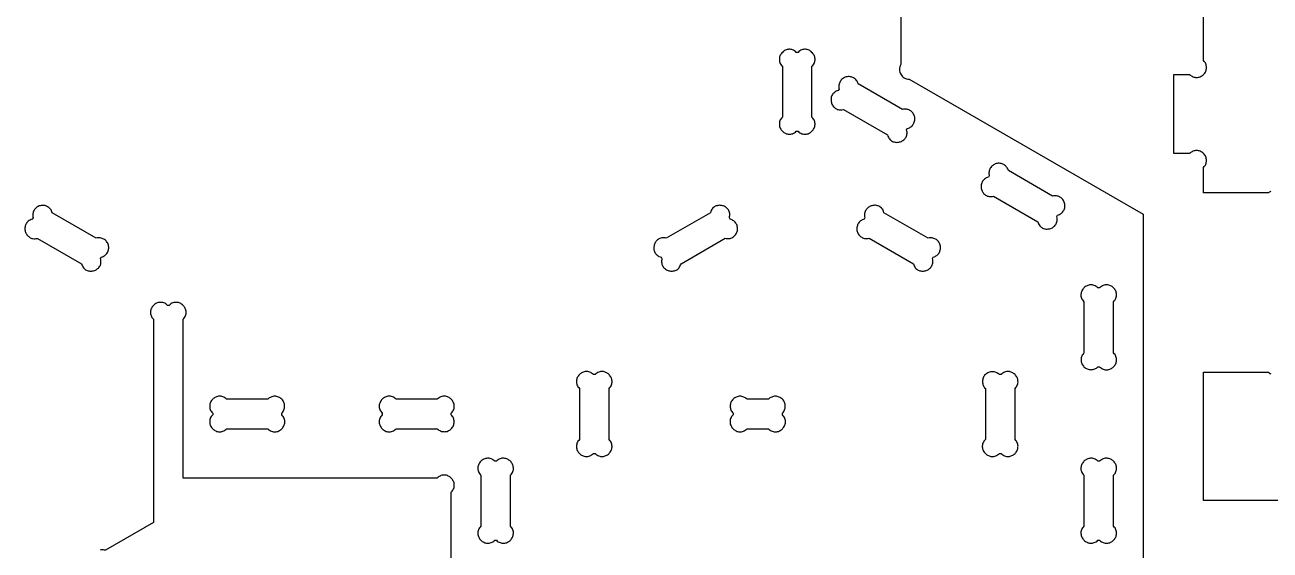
# Model space of a CAD drawing. Extents: x 105 to 1294, y 104 to 1295.
# Drawn here: x 230.6 to 356.9, y 513.7 to 567 of the extents above; entities that cross this region are included whole.
import ezdxf

# ---------------------------------------------------------------- set-up
doc = ezdxf.new("R2010")
doc.units = 0
doc.layers.add('LAYER_1', color=62, linetype='CONTINUOUS')

msp = doc.modelspace()

# ---------------------------------------------------------------- linework, layer by layer
at = {"layer": 'LAYER_1'}
for points in [[(356.96, 550.12), (356.87, 550.07), (356.79, 550.01), (356.71, 549.95), (350.13, 549.95), (350.13, 552.53), (350.2, 552.61), (350.26, 552.69), (350.31, 552.77), (350.35, 552.86), (350.38, 552.95), (350.4, 553.05), (350.42, 553.14), (350.42, 553.24), (350.42, 553.33), (350.4, 553.43), (350.38, 553.52), (350.35, 553.61), (350.31, 553.7), (350.26, 553.79), (350.2, 553.87), (350.13, 553.95), (350.05, 554.01), (349.97, 554.07), (349.89, 554.12), (349.8, 554.17), (349.7, 554.2), (349.61, 554.22), (349.52, 554.23), (349.42, 554.24), (349.32, 554.23), (349.23, 554.22), (349.14, 554.2), (349.04, 554.17), (348.96, 554.12), (348.87, 554.07), (348.79, 554.01), (348.71, 553.95), (347.13, 553.95), (347.13, 561.95), (348.71, 561.95), (348.79, 561.88), (348.87, 561.82), (348.96, 561.77), (349.04, 561.73), (349.14, 561.69), (349.23, 561.67), (349.32, 561.66), (349.42, 561.65), (349.52, 561.66), (349.61, 561.67), (349.7, 561.69), (349.8, 561.73), (349.89, 561.77), (349.97, 561.82), (350.05, 561.88), (350.13, 561.95), (350.2, 562.02), (350.26, 562.1), (350.31, 562.19), (350.35, 562.28), (350.38, 562.37), (350.4, 562.46), (350.42, 562.56), (350.42, 562.65), (350.42, 562.75), (350.4, 562.84), (350.38, 562.94), (350.35, 563.03), (350.31, 563.12), (350.26, 563.2), (350.2, 563.28), (350.13, 563.36), (350.13, 615.27)], [(319.42, 614.41), (319.42, 562.97), (319.36, 562.84), (319.32, 562.72), (319.3, 562.59), (319.29, 562.46), (319.3, 562.33), (319.33, 562.2), (319.37, 562.08), (319.42, 561.97), (319.49, 561.87), (319.58, 561.77), (319.67, 561.68), (319.78, 561.61), (319.89, 561.55), (320.02, 561.51), (320.15, 561.48), (320.29, 561.47), (344, 547.78), (344, 507.27)], [(273.84, 507.27), (273.84, 519.61), (273.92, 519.7), (273.99, 519.8), (274.04, 519.89), (274.09, 519.98), (274.12, 520.08), (274.14, 520.18), (274.15, 520.27), (274.15, 520.37), (274.14, 520.46), (274.12, 520.55), (274.09, 520.64), (274.05, 520.72), (274.01, 520.81), (273.96, 520.89), (273.9, 520.96), (273.84, 521.03), (273.77, 521.09), (273.7, 521.15), (273.62, 521.2), (273.53, 521.24), (273.45, 521.28), (273.36, 521.31), (273.27, 521.33), (273.18, 521.34), (273.08, 521.34), (272.99, 521.33), (272.89, 521.31), (272.79, 521.28), (272.7, 521.23), (272.61, 521.18), (272.51, 521.11), (272.42, 521.03), (246.65, 521.03), (246.65, 537.13), (246.73, 537.22), (246.8, 537.31), (246.85, 537.4), (246.9, 537.5), (246.93, 537.59), (246.95, 537.69), (246.96, 537.79), (246.96, 537.88), (246.95, 537.97), (246.93, 538.06), (246.9, 538.15), (246.86, 538.24), (246.82, 538.32), (246.77, 538.4), (246.71, 538.47), (246.65, 538.54), (246.58, 538.61), (246.5, 538.66), (246.43, 538.72), (246.34, 538.76), (246.26, 538.8), (246.17, 538.82), (246.08, 538.84), (245.98, 538.85), (245.89, 538.85), (245.79, 538.84), (245.7, 538.82), (245.6, 538.79), (245.51, 538.75), (245.41, 538.69), (245.32, 538.63), (245.23, 538.54), (245.06, 538.54), (244.97, 538.63), (244.88, 538.69), (244.78, 538.75), (244.69, 538.79), (244.59, 538.82), (244.5, 538.84), (244.4, 538.85), (244.31, 538.85), (244.21, 538.84), (244.12, 538.82), (244.03, 538.8), (243.95, 538.76), (243.87, 538.72), (243.79, 538.66), (243.71, 538.61), (243.64, 538.54), (243.58, 538.47), (243.52, 538.4), (243.47, 538.32), (243.43, 538.24), (243.39, 538.15), (243.37, 538.06), (243.35, 537.97), (243.34, 537.88), (243.33, 537.79), (243.34, 537.69), (243.36, 537.59), (243.4, 537.5), (243.44, 537.4), (243.49, 537.31), (243.56, 537.22), (243.64, 537.13), (243.64, 516.51), (238.79, 513.71), (238.68, 513.73), (238.56, 513.74), (238.45, 513.75), (238.35, 513.74), (238.25, 513.72)], [(472.21, 518.77), (350.13, 518.77), (350.13, 531.77), (356.71, 531.77), (356.79, 531.7), (356.87, 531.64), (356.96, 531.59)]]:
    msp.add_lwpolyline(points, dxfattribs=at)
for points in [[(307.42, 557.62), (307.34, 557.53), (307.27, 557.44), (307.21, 557.34), (307.17, 557.25), (307.14, 557.15), (307.12, 557.06), (307.11, 556.96), (307.11, 556.87), (307.12, 556.77), (307.14, 556.68), (307.17, 556.59), (307.2, 556.51), (307.25, 556.42), (307.3, 556.35), (307.36, 556.27), (307.42, 556.2), (307.49, 556.14), (307.56, 556.08), (307.64, 556.03), (307.72, 555.99), (307.81, 555.95), (307.9, 555.92), (307.99, 555.9), (308.08, 555.89), (308.18, 555.89), (308.27, 555.9), (308.37, 555.92), (308.46, 555.95), (308.56, 556), (308.65, 556.05), (308.74, 556.12), (308.83, 556.2), (309.01, 556.2), (309.1, 556.12), (309.19, 556.05), (309.28, 556), (309.38, 555.95), (309.47, 555.92), (309.57, 555.9), (309.66, 555.89), (309.76, 555.89), (309.85, 555.9), (309.94, 555.92), (310.03, 555.95), (310.12, 555.99), (310.2, 556.03), (310.28, 556.08), (310.35, 556.14), (310.42, 556.2), (310.48, 556.27), (310.54, 556.35), (310.59, 556.42), (310.64, 556.51), (310.67, 556.59), (310.7, 556.68), (310.72, 556.77), (310.73, 556.87), (310.73, 556.96), (310.72, 557.06), (310.7, 557.15), (310.67, 557.25), (310.63, 557.34), (310.57, 557.44), (310.5, 557.53), (310.42, 557.62), (310.42, 562.79), (310.5, 562.88), (310.57, 562.97), (310.63, 563.07), (310.67, 563.16), (310.7, 563.26), (310.72, 563.35), (310.73, 563.45), (310.73, 563.54), (310.72, 563.63), (310.7, 563.73), (310.67, 563.81), (310.64, 563.9), (310.59, 563.98), (310.54, 564.06), (310.48, 564.14), (310.42, 564.2), (310.35, 564.27), (310.28, 564.33), (310.2, 564.38), (310.12, 564.42), (310.03, 564.46), (309.94, 564.48), (309.85, 564.5), (309.76, 564.51), (309.66, 564.51), (309.57, 564.5), (309.47, 564.48), (309.38, 564.45), (309.28, 564.41), (309.19, 564.35), (309.1, 564.29), (309.01, 564.2), (308.83, 564.2), (308.74, 564.29), (308.65, 564.35), (308.56, 564.41), (308.46, 564.45), (308.37, 564.48), (308.27, 564.5), (308.18, 564.51), (308.08, 564.51), (307.99, 564.5), (307.9, 564.48), (307.81, 564.46), (307.72, 564.42), (307.64, 564.38), (307.56, 564.33), (307.49, 564.27), (307.42, 564.2), (307.36, 564.14), (307.3, 564.06), (307.25, 563.98), (307.2, 563.9), (307.17, 563.81), (307.14, 563.73), (307.12, 563.63), (307.11, 563.54), (307.11, 563.45), (307.12, 563.35), (307.14, 563.26), (307.17, 563.16), (307.21, 563.07), (307.27, 562.97), (307.34, 562.88), (307.42, 562.79)], [(313.61, 558.4), (318.09, 555.82), (318.12, 555.7), (318.17, 555.6), (318.22, 555.5), (318.28, 555.42), (318.35, 555.34), (318.42, 555.28), (318.5, 555.22), (318.58, 555.17), (318.67, 555.14), (318.76, 555.11), (318.85, 555.09), (318.94, 555.08), (319.03, 555.07), (319.13, 555.08), (319.22, 555.09), (319.31, 555.11), (319.4, 555.14), (319.49, 555.17), (319.57, 555.22), (319.65, 555.26), (319.72, 555.32), (319.79, 555.38), (319.86, 555.45), (319.91, 555.53), (319.96, 555.61), (320, 555.7), (320.03, 555.79), (320.05, 555.89), (320.06, 555.99), (320.06, 556.1), (320.05, 556.21), (320.02, 556.33), (320.11, 556.48), (320.2, 556.51), (320.3, 556.55), (320.38, 556.6), (320.46, 556.66), (320.54, 556.72), (320.6, 556.79), (320.66, 556.87), (320.71, 556.95), (320.76, 557.03), (320.79, 557.12), (320.82, 557.21), (320.84, 557.31), (320.85, 557.41), (320.85, 557.51), (320.84, 557.61), (320.81, 557.71), (320.78, 557.8), (320.74, 557.9), (320.69, 557.98), (320.64, 558.06), (320.57, 558.14), (320.5, 558.2), (320.43, 558.26), (320.35, 558.31), (320.26, 558.36), (320.17, 558.39), (320.08, 558.42), (319.99, 558.44), (319.89, 558.45), (319.79, 558.45), (319.69, 558.43), (319.59, 558.41), (315.11, 561), (315.08, 561.1), (315.04, 561.19), (314.99, 561.27), (314.93, 561.35), (314.87, 561.43), (314.8, 561.5), (314.73, 561.55), (314.64, 561.61), (314.56, 561.65), (314.47, 561.69), (314.38, 561.71), (314.28, 561.73), (314.19, 561.74), (314.09, 561.74), (313.99, 561.73), (313.89, 561.71), (313.79, 561.67), (313.7, 561.63), (313.61, 561.59), (313.53, 561.53), (313.46, 561.47), (313.39, 561.4), (313.33, 561.32), (313.28, 561.24), (313.23, 561.15), (313.2, 561.07), (313.17, 560.97), (313.15, 560.88), (313.15, 560.78), (313.15, 560.68), (313.16, 560.58), (313.18, 560.48), (313.09, 560.33), (312.98, 560.29), (312.87, 560.25), (312.78, 560.2), (312.69, 560.13), (312.62, 560.07), (312.55, 559.99), (312.5, 559.92), (312.45, 559.83), (312.41, 559.75), (312.38, 559.66), (312.36, 559.57), (312.35, 559.48), (312.35, 559.38), (312.35, 559.29), (312.37, 559.2), (312.39, 559.11), (312.41, 559.02), (312.45, 558.93), (312.49, 558.85), (312.54, 558.77), (312.6, 558.69), (312.66, 558.63), (312.73, 558.56), (312.81, 558.51), (312.89, 558.46), (312.97, 558.42), (313.07, 558.39), (313.17, 558.37), (313.27, 558.36), (313.38, 558.36), (313.49, 558.37)], [(328.84, 549.61), (333.32, 547.02), (333.35, 546.91), (333.4, 546.8), (333.45, 546.71), (333.51, 546.62), (333.58, 546.55), (333.65, 546.48), (333.73, 546.43), (333.81, 546.38), (333.9, 546.34), (333.99, 546.32), (334.08, 546.3), (334.17, 546.28), (334.26, 546.28), (334.36, 546.29), (334.45, 546.3), (334.54, 546.32), (334.63, 546.35), (334.72, 546.38), (334.8, 546.42), (334.88, 546.47), (334.95, 546.53), (335.02, 546.59), (335.08, 546.66), (335.14, 546.74), (335.19, 546.82), (335.23, 546.91), (335.26, 547), (335.28, 547.1), (335.29, 547.2), (335.29, 547.31), (335.27, 547.42), (335.25, 547.54), (335.33, 547.69), (335.43, 547.72), (335.52, 547.76), (335.61, 547.81), (335.69, 547.87), (335.76, 547.93), (335.83, 548), (335.89, 548.08), (335.94, 548.16), (335.98, 548.24), (336.02, 548.33), (336.05, 548.42), (336.06, 548.52), (336.07, 548.62), (336.07, 548.72), (336.06, 548.81), (336.04, 548.92), (336.01, 549.01), (335.97, 549.1), (335.92, 549.19), (335.86, 549.27), (335.8, 549.34), (335.73, 549.41), (335.65, 549.47), (335.57, 549.52), (335.49, 549.57), (335.4, 549.6), (335.31, 549.63), (335.21, 549.65), (335.11, 549.66), (335.01, 549.65), (334.92, 549.64), (334.82, 549.62), (330.34, 552.21), (330.31, 552.31), (330.27, 552.4), (330.22, 552.48), (330.16, 552.56), (330.1, 552.64), (330.03, 552.7), (329.95, 552.76), (329.87, 552.82), (329.79, 552.86), (329.7, 552.9), (329.6, 552.92), (329.51, 552.94), (329.41, 552.95), (329.31, 552.95), (329.21, 552.94), (329.11, 552.92), (329.01, 552.88), (328.92, 552.84), (328.84, 552.79), (328.76, 552.74), (328.68, 552.68), (328.62, 552.61), (328.56, 552.53), (328.5, 552.45), (328.46, 552.36), (328.42, 552.27), (328.4, 552.18), (328.38, 552.09), (328.37, 551.99), (328.37, 551.89), (328.38, 551.79), (328.4, 551.69), (328.32, 551.54), (328.2, 551.5), (328.1, 551.46), (328, 551.4), (327.92, 551.34), (327.84, 551.28), (327.78, 551.2), (327.72, 551.13), (327.68, 551.04), (327.64, 550.96), (327.61, 550.87), (327.59, 550.78), (327.58, 550.69), (327.57, 550.59), (327.58, 550.5), (327.59, 550.41), (327.61, 550.32), (327.64, 550.23), (327.68, 550.14), (327.72, 550.06), (327.77, 549.98), (327.82, 549.9), (327.89, 549.83), (327.96, 549.77), (328.03, 549.72), (328.11, 549.67), (328.2, 549.63), (328.29, 549.6), (328.39, 549.58), (328.5, 549.57), (328.6, 549.57), (328.72, 549.58)], [(231.87, 545.34), (236.35, 542.76), (236.38, 542.64), (236.43, 542.54), (236.48, 542.44), (236.54, 542.36), (236.61, 542.28), (236.68, 542.22), (236.76, 542.16), (236.84, 542.12), (236.93, 542.08), (237.02, 542.05), (237.11, 542.03), (237.2, 542.02), (237.29, 542.02), (237.39, 542.02), (237.48, 542.03), (237.57, 542.05), (237.66, 542.08), (237.75, 542.12), (237.83, 542.16), (237.91, 542.21), (237.98, 542.27), (238.05, 542.33), (238.11, 542.4), (238.17, 542.47), (238.22, 542.55), (238.26, 542.64), (238.29, 542.73), (238.31, 542.83), (238.32, 542.94), (238.32, 543.05), (238.3, 543.16), (238.28, 543.28), (238.36, 543.42), (238.46, 543.46), (238.55, 543.5), (238.64, 543.55), (238.72, 543.6), (238.79, 543.67), (238.86, 543.73), (238.92, 543.81), (238.97, 543.89), (239.01, 543.98), (239.05, 544.07), (239.08, 544.16), (239.09, 544.25), (239.1, 544.35), (239.1, 544.45), (239.09, 544.55), (239.07, 544.65), (239.04, 544.75), (239, 544.84), (238.95, 544.93), (238.89, 545.01), (238.83, 545.08), (238.76, 545.15), (238.68, 545.21), (238.6, 545.26), (238.52, 545.3), (238.43, 545.34), (238.34, 545.36), (238.24, 545.38), (238.14, 545.39), (238.04, 545.39), (237.94, 545.38), (237.84, 545.36), (233.37, 547.94), (233.33, 548.04), (233.29, 548.13), (233.25, 548.22), (233.19, 548.3), (233.13, 548.37), (233.06, 548.44), (232.98, 548.5), (232.9, 548.55), (232.81, 548.59), (232.73, 548.63), (232.63, 548.66), (232.54, 548.68), (232.44, 548.68), (232.34, 548.68), (232.24, 548.67), (232.14, 548.65), (232.04, 548.62), (231.95, 548.58), (231.86, 548.53), (231.78, 548.47), (231.71, 548.41), (231.64, 548.34), (231.59, 548.26), (231.53, 548.18), (231.49, 548.1), (231.45, 548.01), (231.43, 547.92), (231.41, 547.82), (231.4, 547.72), (231.4, 547.62), (231.41, 547.52), (231.43, 547.42), (231.35, 547.28), (231.23, 547.24), (231.13, 547.19), (231.03, 547.14), (230.95, 547.08), (230.87, 547.01), (230.81, 546.94), (230.75, 546.86), (230.7, 546.78), (230.67, 546.69), (230.64, 546.6), (230.62, 546.51), (230.61, 546.42), (230.6, 546.33), (230.61, 546.23), (230.62, 546.14), (230.64, 546.05), (230.67, 545.96), (230.7, 545.87), (230.75, 545.79), (230.8, 545.71), (230.85, 545.64), (230.92, 545.57), (230.99, 545.51), (231.06, 545.45), (231.14, 545.4), (231.23, 545.36), (231.32, 545.33), (231.42, 545.31), (231.53, 545.3), (231.63, 545.3), (231.75, 545.32)], [(295.21, 543.28), (295.18, 543.16), (295.17, 543.05), (295.17, 542.94), (295.18, 542.83), (295.2, 542.73), (295.23, 542.64), (295.27, 542.55), (295.32, 542.47), (295.37, 542.4), (295.43, 542.33), (295.5, 542.27), (295.58, 542.21), (295.66, 542.16), (295.74, 542.12), (295.83, 542.08), (295.92, 542.05), (296.01, 542.03), (296.1, 542.02), (296.19, 542.02), (296.29, 542.02), (296.38, 542.03), (296.47, 542.05), (296.56, 542.08), (296.64, 542.12), (296.73, 542.16), (296.8, 542.22), (296.88, 542.29), (296.94, 542.36), (297, 542.45), (297.06, 542.54), (297.1, 542.65), (297.14, 542.76), (301.62, 545.35), (301.72, 545.32), (301.82, 545.31), (301.92, 545.31), (302.02, 545.32), (302.11, 545.34), (302.2, 545.37), (302.29, 545.4), (302.38, 545.45), (302.46, 545.5), (302.53, 545.56), (302.6, 545.62), (302.67, 545.7), (302.72, 545.78), (302.77, 545.86), (302.81, 545.96), (302.84, 546.05), (302.87, 546.15), (302.88, 546.25), (302.88, 546.35), (302.87, 546.45), (302.85, 546.55), (302.82, 546.64), (302.79, 546.73), (302.74, 546.81), (302.69, 546.89), (302.63, 546.97), (302.56, 547.04), (302.49, 547.1), (302.41, 547.16), (302.32, 547.21), (302.23, 547.25), (302.14, 547.28), (302.05, 547.43), (302.07, 547.54), (302.09, 547.66), (302.09, 547.77), (302.08, 547.87), (302.06, 547.97), (302.03, 548.06), (301.99, 548.15), (301.94, 548.23), (301.88, 548.31), (301.82, 548.38), (301.75, 548.44), (301.68, 548.49), (301.6, 548.54), (301.52, 548.59), (301.43, 548.62), (301.34, 548.65), (301.25, 548.67), (301.16, 548.68), (301.06, 548.69), (300.97, 548.68), (300.88, 548.67), (300.79, 548.65), (300.7, 548.62), (300.61, 548.59), (300.53, 548.54), (300.45, 548.48), (300.38, 548.42), (300.31, 548.34), (300.25, 548.26), (300.2, 548.16), (300.15, 548.06), (300.12, 547.94), (295.64, 545.36), (295.52, 545.38), (295.41, 545.4), (295.3, 545.4), (295.2, 545.39), (295.1, 545.37), (295, 545.34), (294.92, 545.3), (294.84, 545.25), (294.76, 545.19), (294.69, 545.13), (294.63, 545.06), (294.57, 544.99), (294.52, 544.91), (294.48, 544.83), (294.44, 544.74), (294.42, 544.65), (294.4, 544.56), (294.38, 544.47), (294.38, 544.37), (294.38, 544.28), (294.39, 544.19), (294.41, 544.1), (294.44, 544.01), (294.48, 543.92), (294.53, 543.84), (294.58, 543.76), (294.65, 543.69), (294.72, 543.62), (294.81, 543.56), (294.9, 543.51), (295.01, 543.46), (295.12, 543.43)], [(316.22, 545.35), (320.7, 542.76), (320.74, 542.65), (320.78, 542.54), (320.84, 542.45), (320.9, 542.36), (320.96, 542.29), (321.04, 542.22), (321.11, 542.16), (321.2, 542.12), (321.28, 542.08), (321.37, 542.05), (321.46, 542.03), (321.55, 542.02), (321.65, 542.02), (321.74, 542.02), (321.83, 542.03), (321.93, 542.05), (322.01, 542.08), (322.1, 542.12), (322.18, 542.16), (322.26, 542.21), (322.34, 542.27), (322.41, 542.33), (322.47, 542.4), (322.52, 542.47), (322.57, 542.55), (322.61, 542.64), (322.64, 542.73), (322.66, 542.83), (322.67, 542.94), (322.67, 543.05), (322.66, 543.16), (322.63, 543.28), (322.72, 543.42), (322.81, 543.46), (322.91, 543.5), (322.99, 543.55), (323.07, 543.6), (323.15, 543.67), (323.21, 543.73), (323.27, 543.81), (323.32, 543.89), (323.37, 543.98), (323.4, 544.07), (323.43, 544.16), (323.45, 544.25), (323.46, 544.35), (323.46, 544.45), (323.45, 544.55), (323.42, 544.65), (323.39, 544.75), (323.35, 544.84), (323.3, 544.93), (323.25, 545.01), (323.18, 545.08), (323.12, 545.15), (323.04, 545.21), (322.96, 545.26), (322.87, 545.3), (322.78, 545.34), (322.69, 545.36), (322.6, 545.38), (322.5, 545.39), (322.4, 545.39), (322.3, 545.38), (322.2, 545.36), (317.72, 547.94), (317.68, 548.06), (317.64, 548.16), (317.59, 548.26), (317.52, 548.34), (317.46, 548.42), (317.39, 548.48), (317.31, 548.54), (317.23, 548.59), (317.14, 548.62), (317.05, 548.65), (316.96, 548.67), (316.87, 548.69), (316.77, 548.69), (316.68, 548.68), (316.59, 548.67), (316.5, 548.65), (316.41, 548.62), (316.32, 548.59), (316.24, 548.54), (316.16, 548.49), (316.08, 548.44), (316.01, 548.38), (315.95, 548.31), (315.9, 548.23), (315.85, 548.15), (315.81, 548.06), (315.78, 547.97), (315.76, 547.87), (315.75, 547.77), (315.75, 547.66), (315.76, 547.54), (315.79, 547.43), (315.7, 547.28), (315.61, 547.25), (315.51, 547.21), (315.43, 547.16), (315.35, 547.1), (315.27, 547.04), (315.21, 546.97), (315.15, 546.89), (315.1, 546.81), (315.05, 546.73), (315.02, 546.64), (314.99, 546.55), (314.97, 546.45), (314.96, 546.35), (314.96, 546.25), (314.98, 546.15), (315, 546.05), (315.03, 545.96), (315.07, 545.86), (315.12, 545.78), (315.17, 545.7), (315.24, 545.62), (315.31, 545.56), (315.38, 545.5), (315.46, 545.45), (315.55, 545.4), (315.64, 545.37), (315.73, 545.34), (315.83, 545.32), (315.92, 545.31), (316.02, 545.31), (316.12, 545.33)], [(338, 533.73), (337.94, 533.65), (337.88, 533.57), (337.83, 533.49), (337.79, 533.4), (337.75, 533.31), (337.73, 533.21), (337.72, 533.12), (337.71, 533.02), (337.72, 532.93), (337.73, 532.83), (337.75, 532.74), (337.79, 532.65), (337.83, 532.56), (337.88, 532.47), (337.94, 532.39), (338, 532.32), (338.08, 532.25), (338.16, 532.19), (338.25, 532.14), (338.34, 532.1), (338.43, 532.06), (338.52, 532.04), (338.62, 532.03), (338.71, 532.02), (338.81, 532.03), (338.9, 532.04), (339, 532.06), (339.09, 532.1), (339.18, 532.14), (339.26, 532.19), (339.34, 532.25), (339.42, 532.32), (339.59, 532.32), (339.68, 532.24), (339.77, 532.17), (339.87, 532.11), (339.96, 532.07), (340.06, 532.04), (340.15, 532.02), (340.25, 532.01), (340.34, 532.01), (340.43, 532.02), (340.53, 532.04), (340.61, 532.07), (340.7, 532.1), (340.78, 532.15), (340.86, 532.2), (340.93, 532.25), (341, 532.32), (341.07, 532.39), (341.12, 532.46), (341.18, 532.54), (341.22, 532.62), (341.26, 532.71), (341.28, 532.8), (341.3, 532.89), (341.31, 532.98), (341.31, 533.07), (341.3, 533.17), (341.28, 533.27), (341.25, 533.36), (341.21, 533.46), (341.15, 533.55), (341.08, 533.64), (341, 533.73), (341, 538.9), (341.08, 538.99), (341.15, 539.09), (341.21, 539.18), (341.25, 539.27), (341.28, 539.37), (341.3, 539.46), (341.31, 539.56), (341.31, 539.65), (341.3, 539.75), (341.28, 539.84), (341.26, 539.93), (341.22, 540.01), (341.18, 540.1), (341.12, 540.17), (341.07, 540.25), (341, 540.32), (340.93, 540.38), (340.86, 540.44), (340.78, 540.49), (340.7, 540.53), (340.61, 540.57), (340.53, 540.6), (340.43, 540.62), (340.34, 540.63), (340.25, 540.63), (340.15, 540.62), (340.06, 540.6), (339.96, 540.57), (339.87, 540.52), (339.77, 540.47), (339.68, 540.4), (339.59, 540.32), (339.42, 540.32), (339.33, 540.4), (339.24, 540.47), (339.14, 540.52), (339.05, 540.57), (338.95, 540.6), (338.86, 540.62), (338.76, 540.63), (338.67, 540.63), (338.57, 540.62), (338.48, 540.6), (338.39, 540.57), (338.31, 540.53), (338.23, 540.49), (338.15, 540.44), (338.07, 540.38), (338, 540.32), (337.94, 540.25), (337.88, 540.17), (337.83, 540.1), (337.79, 540.01), (337.75, 539.93), (337.73, 539.84), (337.71, 539.75), (337.7, 539.65), (337.69, 539.56), (337.7, 539.46), (337.72, 539.37), (337.76, 539.27), (337.8, 539.18), (337.86, 539.09), (337.92, 538.99), (338, 538.9)], [(286.84, 524.94), (286.76, 524.85), (286.69, 524.76), (286.63, 524.66), (286.59, 524.57), (286.56, 524.47), (286.54, 524.38), (286.53, 524.28), (286.53, 524.19), (286.54, 524.1), (286.56, 524), (286.59, 523.92), (286.62, 523.83), (286.67, 523.75), (286.72, 523.67), (286.78, 523.59), (286.84, 523.53), (286.91, 523.46), (286.98, 523.4), (287.06, 523.35), (287.14, 523.31), (287.23, 523.27), (287.32, 523.25), (287.41, 523.23), (287.5, 523.22), (287.6, 523.22), (287.69, 523.23), (287.79, 523.25), (287.88, 523.28), (287.98, 523.32), (288.07, 523.38), (288.16, 523.44), (288.25, 523.53), (288.42, 523.53), (288.51, 523.44), (288.6, 523.38), (288.7, 523.32), (288.79, 523.28), (288.89, 523.25), (288.98, 523.23), (289.08, 523.22), (289.17, 523.22), (289.27, 523.23), (289.36, 523.25), (289.45, 523.27), (289.53, 523.31), (289.62, 523.35), (289.69, 523.4), (289.77, 523.46), (289.84, 523.53), (289.9, 523.59), (289.96, 523.67), (290.01, 523.75), (290.05, 523.83), (290.09, 523.92), (290.12, 524), (290.14, 524.1), (290.15, 524.19), (290.15, 524.28), (290.14, 524.38), (290.12, 524.47), (290.09, 524.57), (290.04, 524.66), (289.99, 524.76), (289.92, 524.85), (289.84, 524.94), (289.84, 530.11), (289.92, 530.2), (289.99, 530.29), (290.04, 530.39), (290.09, 530.48), (290.12, 530.58), (290.14, 530.67), (290.15, 530.77), (290.15, 530.86), (290.14, 530.96), (290.12, 531.05), (290.09, 531.14), (290.05, 531.22), (290.01, 531.31), (289.96, 531.38), (289.9, 531.46), (289.84, 531.53), (289.77, 531.59), (289.69, 531.65), (289.62, 531.7), (289.53, 531.74), (289.45, 531.78), (289.36, 531.81), (289.27, 531.83), (289.17, 531.84), (289.08, 531.84), (288.98, 531.83), (288.89, 531.81), (288.79, 531.78), (288.7, 531.73), (288.6, 531.68), (288.51, 531.61), (288.42, 531.53), (288.25, 531.53), (288.16, 531.61), (288.07, 531.68), (287.98, 531.73), (287.88, 531.78), (287.79, 531.81), (287.69, 531.83), (287.6, 531.84), (287.5, 531.84), (287.41, 531.83), (287.32, 531.81), (287.23, 531.78), (287.14, 531.74), (287.06, 531.7), (286.98, 531.65), (286.91, 531.59), (286.84, 531.53), (286.78, 531.46), (286.72, 531.38), (286.67, 531.31), (286.62, 531.22), (286.59, 531.14), (286.56, 531.05), (286.54, 530.96), (286.53, 530.86), (286.53, 530.77), (286.54, 530.67), (286.56, 530.58), (286.59, 530.48), (286.63, 530.39), (286.69, 530.29), (286.76, 530.2), (286.84, 530.11)], [(328, 524.94), (327.92, 524.85), (327.85, 524.76), (327.8, 524.66), (327.76, 524.57), (327.72, 524.47), (327.7, 524.38), (327.69, 524.28), (327.69, 524.19), (327.7, 524.1), (327.72, 524), (327.75, 523.92), (327.79, 523.83), (327.83, 523.75), (327.88, 523.67), (327.94, 523.59), (328, 523.53), (328.07, 523.46), (328.15, 523.4), (328.23, 523.35), (328.31, 523.31), (328.39, 523.27), (328.48, 523.25), (328.57, 523.23), (328.67, 523.22), (328.76, 523.22), (328.86, 523.23), (328.95, 523.25), (329.05, 523.28), (329.14, 523.32), (329.24, 523.38), (329.33, 523.44), (329.42, 523.53), (329.59, 523.53), (329.68, 523.44), (329.77, 523.38), (329.87, 523.32), (329.96, 523.28), (330.06, 523.25), (330.15, 523.23), (330.25, 523.22), (330.34, 523.22), (330.44, 523.23), (330.53, 523.25), (330.62, 523.27), (330.7, 523.31), (330.78, 523.35), (330.86, 523.4), (330.94, 523.46), (331.01, 523.53), (331.07, 523.59), (331.13, 523.67), (331.18, 523.75), (331.22, 523.83), (331.26, 523.92), (331.29, 524), (331.3, 524.1), (331.31, 524.19), (331.32, 524.28), (331.31, 524.38), (331.29, 524.47), (331.25, 524.57), (331.21, 524.66), (331.16, 524.76), (331.09, 524.85), (331.01, 524.94), (331.01, 530.11), (331.09, 530.2), (331.16, 530.29), (331.21, 530.39), (331.25, 530.48), (331.29, 530.58), (331.31, 530.67), (331.32, 530.77), (331.31, 530.86), (331.3, 530.96), (331.29, 531.05), (331.26, 531.14), (331.22, 531.22), (331.18, 531.31), (331.13, 531.38), (331.07, 531.46), (331.01, 531.53), (330.94, 531.59), (330.86, 531.65), (330.78, 531.7), (330.7, 531.74), (330.62, 531.78), (330.53, 531.81), (330.44, 531.83), (330.34, 531.84), (330.25, 531.84), (330.15, 531.83), (330.06, 531.81), (329.96, 531.78), (329.87, 531.73), (329.77, 531.68), (329.68, 531.61), (329.59, 531.53), (329.42, 531.53), (329.34, 531.6), (329.26, 531.65), (329.18, 531.71), (329.09, 531.75), (329, 531.78), (328.9, 531.8), (328.81, 531.82), (328.71, 531.82), (328.61, 531.82), (328.52, 531.8), (328.43, 531.78), (328.33, 531.75), (328.25, 531.71), (328.16, 531.65), (328.08, 531.6), (328, 531.53), (327.93, 531.45), (327.88, 531.37), (327.83, 531.28), (327.78, 531.2), (327.75, 531.1), (327.73, 531.01), (327.72, 530.92), (327.71, 530.82), (327.72, 530.72), (327.73, 530.63), (327.75, 530.53), (327.78, 530.44), (327.83, 530.35), (327.88, 530.27), (327.93, 530.19), (328, 530.11)], [(249.65, 527.44), (249.56, 527.35), (249.5, 527.26), (249.44, 527.17), (249.4, 527.07), (249.37, 526.98), (249.35, 526.88), (249.34, 526.78), (249.34, 526.69), (249.35, 526.6), (249.37, 526.51), (249.39, 526.42), (249.43, 526.33), (249.47, 526.25), (249.52, 526.17), (249.58, 526.1), (249.65, 526.03), (249.71, 525.96), (249.79, 525.91), (249.87, 525.85), (249.95, 525.81), (250.04, 525.77), (250.12, 525.75), (250.22, 525.73), (250.31, 525.72), (250.4, 525.72), (250.5, 525.73), (250.59, 525.75), (250.69, 525.78), (250.78, 525.82), (250.88, 525.88), (250.97, 525.95), (251.06, 526.03), (255.23, 526.03), (255.32, 525.95), (255.42, 525.88), (255.51, 525.82), (255.6, 525.78), (255.7, 525.75), (255.79, 525.73), (255.89, 525.72), (255.98, 525.72), (256.08, 525.73), (256.17, 525.75), (256.26, 525.77), (256.34, 525.81), (256.43, 525.85), (256.51, 525.91), (256.58, 525.96), (256.65, 526.03), (256.71, 526.1), (256.77, 526.17), (256.82, 526.25), (256.86, 526.33), (256.9, 526.42), (256.93, 526.51), (256.95, 526.6), (256.96, 526.69), (256.96, 526.78), (256.95, 526.88), (256.93, 526.98), (256.9, 527.07), (256.85, 527.17), (256.8, 527.26), (256.73, 527.35), (256.65, 527.44), (256.65, 527.62), (256.72, 527.69), (256.78, 527.77), (256.83, 527.86), (256.87, 527.95), (256.9, 528.04), (256.92, 528.13), (256.94, 528.23), (256.94, 528.32), (256.94, 528.42), (256.92, 528.51), (256.9, 528.61), (256.87, 528.7), (256.83, 528.79), (256.78, 528.87), (256.72, 528.95), (256.65, 529.03), (256.57, 529.1), (256.49, 529.16), (256.41, 529.21), (256.32, 529.25), (256.23, 529.28), (256.13, 529.3), (256.04, 529.32), (255.94, 529.32), (255.84, 529.32), (255.75, 529.3), (255.66, 529.28), (255.56, 529.25), (255.48, 529.21), (255.39, 529.16), (255.31, 529.1), (255.23, 529.03), (251.06, 529.03), (250.97, 529.11), (250.88, 529.18), (250.78, 529.23), (250.69, 529.28), (250.59, 529.31), (250.5, 529.33), (250.4, 529.34), (250.31, 529.34), (250.22, 529.33), (250.12, 529.31), (250.04, 529.28), (249.95, 529.24), (249.87, 529.2), (249.79, 529.15), (249.71, 529.09), (249.65, 529.03), (249.58, 528.96), (249.52, 528.89), (249.47, 528.81), (249.43, 528.73), (249.39, 528.64), (249.37, 528.55), (249.35, 528.46), (249.34, 528.37), (249.34, 528.27), (249.35, 528.18), (249.37, 528.08), (249.4, 527.99), (249.44, 527.89), (249.5, 527.8), (249.56, 527.7), (249.65, 527.62)], [(266.84, 527.44), (266.75, 527.35), (266.69, 527.26), (266.63, 527.17), (266.59, 527.07), (266.56, 526.98), (266.54, 526.88), (266.53, 526.78), (266.53, 526.69), (266.54, 526.6), (266.56, 526.51), (266.58, 526.42), (266.62, 526.33), (266.66, 526.25), (266.72, 526.17), (266.77, 526.1), (266.84, 526.03), (266.9, 525.96), (266.98, 525.91), (267.06, 525.85), (267.14, 525.81), (267.23, 525.77), (267.31, 525.75), (267.41, 525.73), (267.5, 525.72), (267.59, 525.72), (267.69, 525.73), (267.78, 525.75), (267.88, 525.78), (267.97, 525.82), (268.07, 525.88), (268.16, 525.95), (268.25, 526.03), (272.42, 526.03), (272.5, 525.96), (272.58, 525.9), (272.67, 525.85), (272.76, 525.81), (272.85, 525.77), (272.94, 525.75), (273.04, 525.74), (273.13, 525.73), (273.23, 525.74), (273.32, 525.75), (273.42, 525.77), (273.51, 525.81), (273.6, 525.85), (273.68, 525.9), (273.76, 525.96), (273.84, 526.03), (273.91, 526.1), (273.97, 526.18), (274.02, 526.27), (274.06, 526.36), (274.09, 526.45), (274.11, 526.54), (274.13, 526.64), (274.13, 526.73), (274.13, 526.83), (274.11, 526.92), (274.09, 527.02), (274.06, 527.11), (274.02, 527.2), (273.97, 527.28), (273.91, 527.37), (273.84, 527.44), (273.84, 527.62), (273.92, 527.7), (273.99, 527.8), (274.04, 527.89), (274.09, 527.99), (274.12, 528.08), (274.14, 528.18), (274.15, 528.27), (274.15, 528.37), (274.14, 528.46), (274.12, 528.55), (274.09, 528.64), (274.05, 528.73), (274.01, 528.81), (273.96, 528.89), (273.9, 528.96), (273.84, 529.03), (273.77, 529.09), (273.7, 529.15), (273.62, 529.2), (273.53, 529.24), (273.45, 529.28), (273.36, 529.31), (273.27, 529.33), (273.18, 529.34), (273.08, 529.34), (272.99, 529.33), (272.89, 529.31), (272.79, 529.28), (272.7, 529.23), (272.61, 529.18), (272.51, 529.11), (272.42, 529.03), (268.25, 529.03), (268.16, 529.11), (268.07, 529.18), (267.97, 529.23), (267.88, 529.28), (267.78, 529.31), (267.69, 529.33), (267.59, 529.34), (267.5, 529.34), (267.41, 529.33), (267.31, 529.31), (267.23, 529.28), (267.14, 529.24), (267.06, 529.2), (266.98, 529.15), (266.9, 529.09), (266.84, 529.03), (266.77, 528.96), (266.72, 528.89), (266.66, 528.81), (266.62, 528.73), (266.58, 528.64), (266.56, 528.55), (266.54, 528.46), (266.53, 528.37), (266.53, 528.27), (266.54, 528.18), (266.56, 528.08), (266.59, 527.99), (266.63, 527.89), (266.69, 527.8), (266.75, 527.7), (266.84, 527.62)], [(302.42, 527.44), (302.34, 527.35), (302.27, 527.26), (302.22, 527.17), (302.17, 527.07), (302.14, 526.98), (302.12, 526.88), (302.11, 526.78), (302.11, 526.69), (302.12, 526.6), (302.14, 526.51), (302.17, 526.42), (302.21, 526.33), (302.25, 526.25), (302.3, 526.17), (302.36, 526.1), (302.42, 526.03), (302.49, 525.96), (302.56, 525.91), (302.64, 525.85), (302.72, 525.81), (302.81, 525.77), (302.9, 525.75), (302.99, 525.73), (303.08, 525.72), (303.18, 525.72), (303.27, 525.73), (303.37, 525.75), (303.46, 525.78), (303.56, 525.82), (303.65, 525.88), (303.75, 525.95), (303.84, 526.03), (306.01, 526.03), (306.09, 525.95), (306.19, 525.88), (306.28, 525.82), (306.38, 525.78), (306.47, 525.75), (306.57, 525.73), (306.66, 525.72), (306.76, 525.72), (306.85, 525.73), (306.94, 525.75), (307.03, 525.77), (307.12, 525.81), (307.2, 525.85), (307.28, 525.91), (307.35, 525.96), (307.42, 526.03), (307.48, 526.1), (307.54, 526.17), (307.59, 526.25), (307.63, 526.33), (307.67, 526.42), (307.7, 526.51), (307.72, 526.6), (307.73, 526.69), (307.73, 526.78), (307.72, 526.88), (307.7, 526.98), (307.67, 527.07), (307.62, 527.17), (307.57, 527.26), (307.5, 527.35), (307.42, 527.44), (307.42, 527.62), (307.49, 527.69), (307.55, 527.77), (307.6, 527.86), (307.64, 527.95), (307.67, 528.04), (307.69, 528.13), (307.71, 528.23), (307.71, 528.32), (307.71, 528.42), (307.69, 528.51), (307.67, 528.61), (307.64, 528.7), (307.6, 528.79), (307.55, 528.87), (307.49, 528.95), (307.42, 529.03), (307.34, 529.1), (307.26, 529.16), (307.18, 529.21), (307.09, 529.25), (307, 529.28), (306.9, 529.3), (306.81, 529.32), (306.71, 529.32), (306.62, 529.32), (306.52, 529.3), (306.43, 529.28), (306.34, 529.25), (306.25, 529.21), (306.16, 529.16), (306.08, 529.1), (306.01, 529.03), (303.84, 529.03), (303.76, 529.1), (303.68, 529.16), (303.59, 529.21), (303.5, 529.25), (303.41, 529.28), (303.32, 529.3), (303.22, 529.32), (303.13, 529.32), (303.03, 529.32), (302.94, 529.3), (302.84, 529.28), (302.75, 529.25), (302.66, 529.21), (302.58, 529.16), (302.5, 529.1), (302.42, 529.03), (302.35, 528.95), (302.29, 528.87), (302.24, 528.79), (302.2, 528.7), (302.17, 528.61), (302.15, 528.51), (302.13, 528.42), (302.13, 528.32), (302.13, 528.23), (302.15, 528.13), (302.17, 528.04), (302.2, 527.95), (302.24, 527.86), (302.29, 527.77), (302.35, 527.69), (302.42, 527.62)], [(276.84, 516.15), (276.76, 516.06), (276.69, 515.97), (276.63, 515.87), (276.59, 515.78), (276.56, 515.68), (276.54, 515.59), (276.53, 515.49), (276.53, 515.4), (276.54, 515.3), (276.56, 515.21), (276.59, 515.12), (276.62, 515.04), (276.67, 514.96), (276.72, 514.88), (276.77, 514.8), (276.84, 514.73), (276.91, 514.67), (276.98, 514.61), (277.06, 514.56), (277.14, 514.52), (277.23, 514.48), (277.32, 514.45), (277.41, 514.44), (277.5, 514.42), (277.59, 514.42), (277.69, 514.43), (277.79, 514.45), (277.88, 514.49), (277.98, 514.53), (278.07, 514.58), (278.16, 514.65), (278.25, 514.73), (278.42, 514.73), (278.51, 514.65), (278.6, 514.58), (278.7, 514.53), (278.79, 514.49), (278.89, 514.45), (278.98, 514.43), (279.08, 514.42), (279.17, 514.42), (279.27, 514.44), (279.36, 514.45), (279.45, 514.48), (279.53, 514.52), (279.61, 514.56), (279.69, 514.61), (279.77, 514.67), (279.84, 514.73), (279.9, 514.8), (279.96, 514.88), (280.01, 514.96), (280.05, 515.04), (280.09, 515.12), (280.12, 515.21), (280.13, 515.3), (280.15, 515.4), (280.15, 515.49), (280.14, 515.59), (280.12, 515.68), (280.08, 515.78), (280.04, 515.87), (279.99, 515.97), (279.92, 516.06), (279.84, 516.15), (279.84, 521.32), (279.92, 521.41), (279.99, 521.5), (280.04, 521.6), (280.08, 521.69), (280.12, 521.79), (280.14, 521.88), (280.15, 521.98), (280.15, 522.07), (280.13, 522.17), (280.12, 522.26), (280.09, 522.35), (280.05, 522.43), (280.01, 522.51), (279.96, 522.59), (279.9, 522.67), (279.84, 522.74), (279.77, 522.8), (279.69, 522.86), (279.61, 522.91), (279.53, 522.95), (279.45, 522.99), (279.36, 523.02), (279.27, 523.03), (279.17, 523.04), (279.08, 523.05), (278.98, 523.04), (278.89, 523.02), (278.79, 522.98), (278.7, 522.94), (278.6, 522.89), (278.51, 522.82), (278.42, 522.74), (278.25, 522.74), (278.16, 522.82), (278.07, 522.89), (277.98, 522.94), (277.88, 522.98), (277.79, 523.02), (277.69, 523.04), (277.59, 523.05), (277.5, 523.04), (277.41, 523.03), (277.32, 523.02), (277.23, 522.99), (277.14, 522.95), (277.06, 522.91), (276.98, 522.86), (276.91, 522.8), (276.84, 522.74), (276.77, 522.67), (276.72, 522.59), (276.67, 522.51), (276.62, 522.43), (276.59, 522.35), (276.56, 522.26), (276.54, 522.17), (276.53, 522.07), (276.53, 521.98), (276.54, 521.88), (276.56, 521.79), (276.59, 521.69), (276.63, 521.6), (276.69, 521.5), (276.76, 521.41), (276.84, 521.32)], [(338, 516.15), (337.92, 516.06), (337.86, 515.97), (337.8, 515.87), (337.76, 515.78), (337.72, 515.68), (337.7, 515.59), (337.69, 515.49), (337.7, 515.4), (337.71, 515.3), (337.73, 515.21), (337.75, 515.12), (337.79, 515.04), (337.83, 514.96), (337.88, 514.88), (337.94, 514.8), (338, 514.73), (338.07, 514.67), (338.15, 514.61), (338.23, 514.56), (338.31, 514.52), (338.39, 514.48), (338.48, 514.45), (338.57, 514.44), (338.67, 514.42), (338.76, 514.42), (338.86, 514.43), (338.95, 514.45), (339.05, 514.49), (339.14, 514.53), (339.24, 514.58), (339.33, 514.65), (339.42, 514.73), (339.59, 514.73), (339.68, 514.65), (339.77, 514.58), (339.87, 514.53), (339.96, 514.49), (340.06, 514.45), (340.15, 514.43), (340.25, 514.42), (340.34, 514.42), (340.43, 514.44), (340.53, 514.45), (340.61, 514.48), (340.7, 514.52), (340.78, 514.56), (340.86, 514.61), (340.93, 514.67), (341, 514.73), (341.07, 514.8), (341.12, 514.88), (341.18, 514.96), (341.22, 515.04), (341.26, 515.12), (341.28, 515.21), (341.3, 515.3), (341.31, 515.4), (341.31, 515.49), (341.3, 515.59), (341.28, 515.68), (341.25, 515.78), (341.21, 515.87), (341.15, 515.97), (341.08, 516.06), (341, 516.15), (341, 521.32), (341.08, 521.41), (341.15, 521.5), (341.21, 521.6), (341.25, 521.69), (341.28, 521.79), (341.3, 521.88), (341.31, 521.98), (341.31, 522.07), (341.3, 522.17), (341.28, 522.26), (341.26, 522.35), (341.22, 522.43), (341.18, 522.51), (341.12, 522.59), (341.07, 522.67), (341, 522.74), (340.93, 522.8), (340.86, 522.86), (340.78, 522.91), (340.7, 522.95), (340.61, 522.99), (340.53, 523.02), (340.43, 523.03), (340.34, 523.04), (340.25, 523.05), (340.15, 523.04), (340.06, 523.02), (339.96, 522.98), (339.87, 522.94), (339.77, 522.89), (339.68, 522.82), (339.59, 522.74), (339.42, 522.74), (339.33, 522.82), (339.24, 522.89), (339.14, 522.94), (339.05, 522.98), (338.95, 523.02), (338.86, 523.04), (338.76, 523.05), (338.67, 523.04), (338.57, 523.03), (338.48, 523.02), (338.39, 522.99), (338.31, 522.95), (338.23, 522.91), (338.15, 522.86), (338.07, 522.8), (338, 522.74), (337.94, 522.67), (337.88, 522.59), (337.83, 522.51), (337.79, 522.43), (337.75, 522.35), (337.73, 522.26), (337.71, 522.17), (337.7, 522.07), (337.69, 521.98), (337.7, 521.88), (337.72, 521.79), (337.76, 521.69), (337.8, 521.6), (337.86, 521.5), (337.92, 521.41), (338, 521.32)]]:
    msp.add_lwpolyline(points, close=True, dxfattribs=at)

doc.saveas('drawing.dxf')
